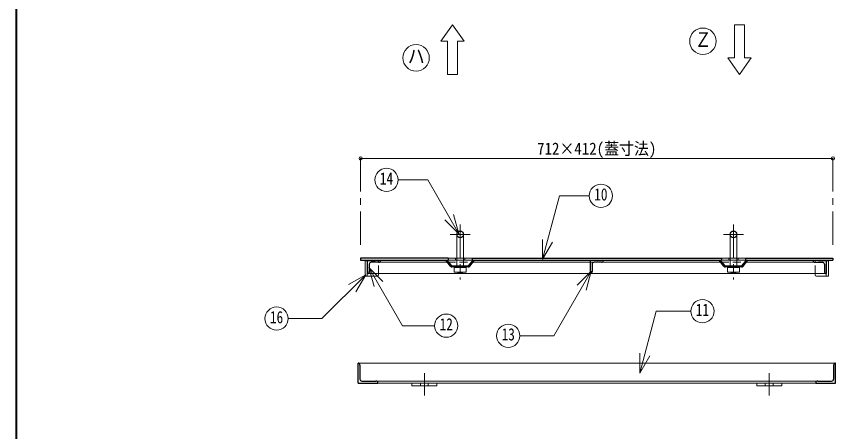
# Model space of a CAD drawing. Units: millimetres at full size, sheet at 1:10; details may follow other scales. Extents: x -2111 to 1939, y -1286 to 1524.
# Drawn here: x -2111 to -876, y 136 to 762 of the extents above; entities that cross this region are included whole.
import ezdxf
from ezdxf.enums import TextEntityAlignment as Align

# ---------------------------------------------------------------- set-up
doc = ezdxf.new("R2010")
doc.units = ezdxf.units.MM
doc.header["$LTSCALE"] = 10
doc.header["$PDMODE"] = 32
doc.header["$PDSIZE"] = 5
doc.linetypes.add('CHAIN1', pattern=[8, 5, -1, 1, -1])
doc.linetypes.add('DASHED1', pattern=[1.8, 1.2, -0.6])
doc.layers.add('0-6_補助線', color=4, linetype='Continuous', lineweight=9)
doc.styles.add('ＭＳ ゴシック', font='')
doc.styles.get('ＭＳ ゴシック').set_extended_font_data('MS Gothic')

msp = doc.modelspace()

# ---------------------------------------------------------------- linework, layer by layer
at = {"layer": '0-6_補助線', "color": 1, "lineweight": 40}
msp.add_line((-2111.22, -1285.95), (-2111.22, 1524.05), dxfattribs=at)
at = {"layer": '0-6_補助線', "color": 7, "lineweight": 18}
for p, q in [((-1453.72, 749.05), (-1471.22, 724.05)), ((-1453.72, 749.05), (-1436.22, 724.05)), ((-1028.72, 749.05), (-1013.72, 749.05)), ((-1028.72, 749.05), (-1028.72, 699.05)), ((-1471.22, 724.05), (-1461.22, 724.05)), ((-1461.22, 674.05), (-1461.22, 724.05)), ((-1021.22, 674.05), (-1038.72, 699.05)), ((-1038.72, 699.05), (-1028.72, 699.05)), ((-1021.22, 674.05), (-1003.72, 699.05)), ((-1461.22, 674.05), (-1446.22, 674.05)), ((-1491.16, 515.16), (-1535.75, 515.16)), ((-1444.27, 433.94), (-1491.16, 515.16)), ((-1318.19, 395.59), (-1292.58, 491.17)), ((-1292.58, 491.17), (-1247.58, 491.17)), ((-1444.27, 433.94), (-1452.03, 462.92)), ((-1444.27, 433.94), (-1465.48, 455.16)), ((-1447.22, 433.05), (-1447.22, 385.55)), ((-1437.22, 433.05), (-1437.22, 385.55)), ((-1035.22, 433.05), (-1035.22, 385.55)), ((-1025.22, 433.05), (-1025.22, 385.55)), ((-1318.19, 395.59), (-1318.19, 425.59)), ((-1318.19, 395.59), (-1303.19, 421.57)), ((-1460.22, 397.25), (-1449.22, 397.25)), ((-1449.22, 397.25), (-1449.22, 394.05)), ((-1435.22, 397.25), (-1424.22, 397.25)), ((-1435.22, 397.25), (-1435.22, 394.05)), ((-1048.22, 397.25), (-1037.22, 397.25)), ((-1037.22, 397.25), (-1037.22, 394.05)), ((-1023.22, 397.25), (-1012.22, 397.25)), ((-1023.22, 397.25), (-1023.22, 394.05)), ((-1582.22, 393.25), (-1585.42, 393.25)), ((-1585.42, 393.25), (-1585.42, 370.25)), ((-1579.86, 383.25), (-1572.09, 354.27)), ((-1579.86, 383.25), (-1529.16, 295.45)), ((-1579.86, 383.25), (-1558.64, 362.04)), ((-1449.22, 394.05), (-1460.22, 394.05)), ((-1433.22, 383.05), (-1451.22, 383.05)), ((-1451.22, 376.05), (-1451.22, 383.05)), ((-1447.22, 384.05), (-1447.22, 383.45)), ((-1442.22, 383.05), (-1442.22, 376.05)), ((-1438.22, 383.55), (-1433.22, 383.05)), ((-1437.22, 384.05), (-1437.22, 383.45)), ((-1424.22, 394.05), (-1435.22, 394.05)), ((-1433.22, 376.05), (-1433.22, 383.05)), ((-1037.22, 394.05), (-1048.22, 394.05)), ((-1021.22, 383.05), (-1039.22, 383.05)), ((-1039.22, 376.05), (-1039.22, 383.05)), ((-1035.22, 384.05), (-1035.22, 383.45)), ((-1030.22, 383.05), (-1030.22, 376.05)), ((-1026.22, 383.55), (-1021.22, 383.05)), ((-1025.22, 384.05), (-1025.22, 383.45)), ((-1012.22, 394.05), (-1023.22, 394.05)), ((-1021.22, 376.05), (-1021.22, 383.05)), ((-890.22, 393.25), (-887.02, 393.25)), ((-887.02, 393.25), (-887.02, 370.25)), ((-1584.47, 372.34), (-1650.64, 306.17)), ((-1584.47, 372.34), (-1610.45, 357.34)), ((-1584.47, 372.34), (-1599.47, 346.36)), ((-1582.22, 374.05), (-1582.22, 370.25)), ((-1446.22, 375.55), (-1451.22, 376.05)), ((-1433.22, 376.05), (-1451.22, 376.05)), ((-1442.22, 376.05), (-1446.22, 375.55)), ((-1438.22, 375.55), (-1446.22, 375.55)), ((-1244.72, 377.83), (-1301.05, 280.27)), ((-1244.72, 377.83), (-1265.93, 356.62)), ((-1244.72, 377.83), (-1252.48, 348.86)), ((-1034.22, 375.55), (-1039.22, 376.05)), ((-1021.22, 376.05), (-1039.22, 376.05)), ((-1030.22, 376.05), (-1034.22, 375.55)), ((-1026.22, 375.55), (-1034.22, 375.55)), ((-890.22, 374.05), (-890.22, 370.25)), ((-1582.22, 370.25), (-1585.42, 370.25)), ((-890.22, 370.25), (-887.02, 370.25)), ((-1171.5, 224.09), (-1146.52, 317.3)), ((-1146.52, 317.3), (-1094.53, 317.3)), ((-1650.64, 306.17), (-1701.46, 306.17)), ((-1529.16, 295.45), (-1480.68, 295.45)), ((-1301.05, 280.27), (-1352.19, 280.27)), ((-1171.5, 224.09), (-1171.5, 254.09)), ((-1171.5, 224.09), (-1156.5, 250.08)), ((-876.22, 239.05), (-1596.22, 239.05)), ((-1569.22, 212.05), (-903.22, 212.05)), ((-1566.22, 209.05), (-906.22, 209.05))]:
    msp.add_line(p, q, dxfattribs=at)
at = {"layer": '0-6_補助線', "linetype": 'CHAIN1'}
for p, q in [((-1592.22, 547.55), (-1592.22, 412.25)), ((-880.22, 547.55), (-880.22, 412.25)), ((-1442.22, 448.05), (-1442.22, 365.05)), ((-1030.22, 448.05), (-1030.22, 365.05)), ((-1427.22, 433.05), (-1457.22, 433.05)), ((-1045.22, 433.05), (-1015.22, 433.05)), ((-1496.22, 190.05), (-1496.22, 224.05)), ((-976.22, 190.05), (-976.22, 224.05))]:
    msp.add_line(p, q, dxfattribs=at)
at = {"layer": '0-6_補助線'}
for p, q in [((-880.22, 547.55), (-1592.22, 547.55)), ((-1447.22, 397.25), (-1449.22, 397.25)), ((-1435.22, 397.25), (-1437.22, 397.25)), ((-1037.22, 397.25), (-1035.22, 397.25)), ((-1025.22, 397.25), (-1023.22, 397.25)), ((-1565.22, 391.05), (-1461.32, 391.05)), ((-1447.22, 394.05), (-1449.22, 394.05)), ((-1435.22, 394.05), (-1437.22, 394.05)), ((-1423.12, 391.05), (-1246.22, 391.05)), ((-1229.22, 391.05), (-1049.32, 391.05)), ((-1037.22, 394.05), (-1035.22, 394.05)), ((-1025.22, 394.05), (-1023.22, 394.05)), ((-1011.12, 391.05), (-907.22, 391.05)), ((-890.22, 374.05), (-1582.22, 374.05)), ((-1565.42, 372.25), (-1565.42, 374.05)), ((-907.02, 372.25), (-907.02, 374.05)), ((-1567.42, 370.25), (-1582.22, 370.25)), ((-905.02, 370.25), (-890.22, 370.25)), ((-1515.22, 205.05), (-1515.22, 209.05)), ((-1515.22, 205.05), (-1477.22, 205.05)), ((-1477.22, 205.05), (-1477.22, 209.05)), ((-995.22, 205.05), (-995.22, 209.05)), ((-995.22, 205.05), (-957.22, 205.05)), ((-957.22, 205.05), (-957.22, 209.05))]:
    msp.add_line(p, q, dxfattribs=at)
at = {"layer": '0-6_補助線', "color": 5, "lineweight": 25}
for p, q in [((-1592.22, 397.25), (-1592.22, 394.05)), ((-1460.22, 397.25), (-1592.22, 397.25)), ((-1460.22, 397.25), (-1460.22, 394.05)), ((-1424.22, 397.25), (-1048.22, 397.25)), ((-1424.22, 397.25), (-1424.22, 394.05)), ((-1048.22, 397.25), (-1048.22, 394.05)), ((-1012.22, 397.25), (-880.22, 397.25)), ((-1012.22, 397.25), (-1012.22, 394.05)), ((-880.22, 397.25), (-880.22, 394.05)), ((-1592.22, 394.05), (-1460.22, 394.05)), ((-1582.22, 394.05), (-1582.22, 374.05)), ((-1579.22, 388.05), (-1579.22, 377.05)), ((-1565.22, 391.05), (-1576.22, 391.05)), ((-1456.62, 385.17), (-1463.72, 394.05)), ((-1455.45, 386.11), (-1461.79, 394.05)), ((-1454.27, 385.55), (-1430.16, 385.55)), ((-1430.16, 384.05), (-1454.27, 384.05)), ((-1428.99, 386.11), (-1422.64, 394.05)), ((-1427.81, 385.17), (-1420.72, 394.05)), ((-1424.22, 394.05), (-1048.22, 394.05)), ((-1246.22, 394.05), (-1246.22, 374.05)), ((-1243.22, 388.05), (-1243.22, 377.05)), ((-1229.22, 391.05), (-1240.22, 391.05)), ((-1044.62, 385.17), (-1051.72, 394.05)), ((-1043.45, 386.11), (-1049.79, 394.05)), ((-1042.27, 385.55), (-1018.16, 385.55)), ((-1018.16, 384.05), (-1042.27, 384.05)), ((-1016.99, 386.11), (-1010.64, 394.05)), ((-1015.81, 385.17), (-1008.72, 394.05)), ((-1012.22, 394.05), (-880.22, 394.05)), ((-907.22, 391.05), (-896.22, 391.05)), ((-893.22, 388.05), (-893.22, 377.05)), ((-890.22, 394.05), (-890.22, 374.05)), ((-1596.22, 209.05), (-1596.22, 239.05)), ((-1593.22, 236.05), (-1593.22, 215.05)), ((-879.22, 236.05), (-879.22, 215.05)), ((-876.22, 209.05), (-876.22, 239.05)), ((-1590.22, 212.05), (-1569.22, 212.05)), ((-903.22, 212.05), (-882.22, 212.05)), ((-1596.22, 209.05), (-1566.22, 209.05)), ((-906.22, 209.05), (-876.22, 209.05))]:
    msp.add_line(p, q, dxfattribs=at)
at = {"layer": '0-6_補助線', "linetype": 'DASHED1'}
for p, q in [((-1447.22, 397.25), (-1437.22, 397.25)), ((-1025.22, 397.25), (-1035.22, 397.25)), ((-1582.22, 393.25), (-1565.42, 393.25)), ((-1565.42, 374.05), (-1565.42, 393.25)), ((-1461.32, 391.05), (-1423.12, 391.05)), ((-1437.22, 394.05), (-1447.22, 394.05)), ((-1447.22, 385.55), (-1447.22, 384.05)), ((-1437.22, 385.55), (-1437.22, 384.05)), ((-1246.22, 391.05), (-1240.22, 391.05)), ((-1049.32, 391.05), (-1011.12, 391.05)), ((-1035.22, 394.05), (-1025.22, 394.05)), ((-1035.22, 385.55), (-1035.22, 384.05)), ((-1025.22, 385.55), (-1025.22, 384.05)), ((-890.22, 393.25), (-907.02, 393.25)), ((-907.02, 374.05), (-907.02, 393.25)), ((-1502.22, 205.05), (-1502.22, 209.05)), ((-1490.22, 205.05), (-1490.22, 209.05)), ((-982.22, 205.05), (-982.22, 209.05)), ((-970.22, 205.05), (-970.22, 209.05))]:
    msp.add_line(p, q, dxfattribs=at)
at = {"layer": '0-6_補助線', "color": 7, "linetype": 'DASHED1', "lineweight": 18}
for p, q in [((-1448.22, 385.55), (-1448.22, 384.05)), ((-1436.22, 385.55), (-1436.22, 384.05)), ((-1036.22, 385.55), (-1036.22, 384.05)), ((-1024.22, 385.55), (-1024.22, 384.05))]:
    msp.add_line(p, q, dxfattribs=at)
at = {"layer": '0-6_補助線', "color": 7, "lineweight": 18}
for points in [[(-1013.72, 749.05), (-1013.72, 699.05), (-1003.72, 699.05)], [(-1446.22, 674.05), (-1446.22, 724.05), (-1436.22, 724.05)], [(-1451.22, 383.05), (-1446.22, 383.55), (-1442.22, 383.05)], [(-1442.22, 383.05), (-1438.22, 383.55), (-1446.22, 383.55)], [(-1039.22, 383.05), (-1034.22, 383.55), (-1030.22, 383.05)], [(-1030.22, 383.05), (-1026.22, 383.55), (-1034.22, 383.55)], [(-1433.22, 376.05), (-1438.22, 375.55), (-1442.22, 376.05)], [(-1021.22, 376.05), (-1026.22, 375.55), (-1030.22, 376.05)]]:
    msp.add_lwpolyline(points, dxfattribs=at)
for centre, radius in [((-1076.22, 724.05), 20), ((-1508.72, 699.05), 20), ((-1553.25, 515.16), 17.5), ((-1230.08, 491.17), 17.5), ((-1077.03, 317.3), 17.5), ((-1718.96, 306.17), 17.5), ((-1463.18, 295.45), 17.5), ((-1369.69, 280.27), 17.5)]:
    msp.add_circle(centre, radius, dxfattribs=at)
at = {"layer": '0-6_補助線', "color": 5, "lineweight": 25}
for centre in [(-1442.22, 433.05), (-1030.22, 433.05)]:
    msp.add_circle(centre, 5, dxfattribs=at)
for centre, radius, start, end in [((-1576.22, 388.05), 3, 90, 180), ((-1565.22, 394.05), 3, 270, 0), ((-1454.27, 387.05), 3, 218.65981, 270), ((-1454.27, 387.05), 1.5, 218.65981, 270), ((-1430.16, 387.05), 1.5, 270, 321.34019), ((-1430.16, 387.05), 3, 270, 321.34019), ((-1240.22, 388.05), 3, 90, 180), ((-1229.22, 394.05), 3, 270, 0), ((-1042.27, 387.05), 3, 218.65981, 270), ((-1042.27, 387.05), 1.5, 218.65981, 270), ((-1018.16, 387.05), 1.5, 270, 321.34019), ((-1018.16, 387.05), 3, 270, 321.34019), ((-907.22, 394.05), 3, 180, 270), ((-896.22, 388.05), 3, 0, 90), ((-1582.22, 377.05), 3, 270, 0), ((-1246.22, 377.05), 3, 270, 0), ((-890.22, 377.05), 3, 180, 270), ((-1596.22, 236.05), 3, 0, 90), ((-876.22, 236.05), 3, 90, 180), ((-1590.22, 215.05), 3, 180, 270), ((-1569.22, 209.05), 3, 0, 90), ((-903.22, 209.05), 3, 90, 180), ((-882.22, 215.05), 3, 270, 0)]:
    msp.add_arc(centre, radius, start, end, dxfattribs=at)
at = {"layer": '0-6_補助線'}
for centre, start, end in [((-1567.42, 372.25), 270, 0), ((-905.02, 372.25), 180, 270)]:
    msp.add_arc(centre, 2, start, end, dxfattribs=at)
at = {"layer": '0-6_補助線', "color": 1}
for p in [(-1592.22, 547.55), (-880.22, 547.55)]:
    msp.add_point(p, dxfattribs=at)

# ---------------------------------------------------------------- texts
at = {"layer": '0-6_補助線', "color": 7, "style": 'ＭＳ ゴシック'}
for s, height, width, p in [('Ｚ', 21.99, 0.85, (-1088.72, 709.05)), ('ハ', 21.99, 0.85, (-1521.22, 684.05)), ('712×412(蓋寸法)', 18.33, 0.9, (-1326.22, 547.55)), ('14', 18.33, 0.8, (-1563.25, 502.66)), ('10', 18.33, 0.8, (-1240.08, 478.67)), ('11', 18.33, 0.8, (-1087.03, 304.8)), ('16', 18.33, 0.8, (-1728.96, 293.67)), ('12', 18.33, 0.8, (-1473.18, 282.95)), ('13', 18.33, 0.8, (-1379.69, 267.77))]:
    msp.add_text(s, height=height, dxfattribs=dict(at, width=width)).set_placement(p, align=Align.BOTTOM_LEFT)

doc.saveas('drawing.dxf')
